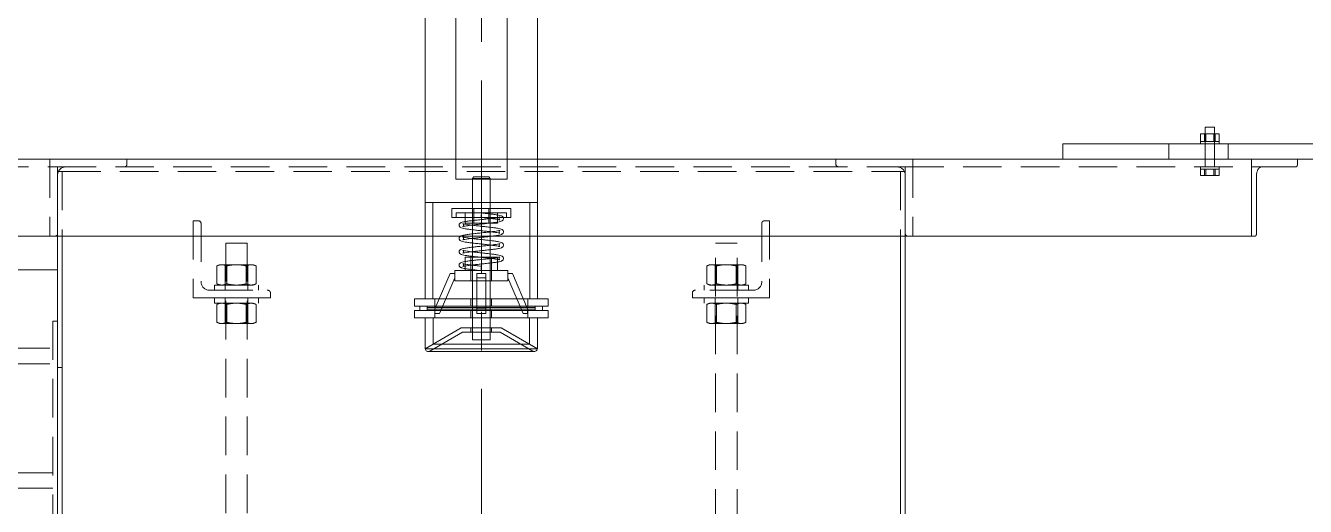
# Model space of a CAD drawing. Header units: millimetres. Extents: x -46397 to 283259, y -8690 to 23983.
# Drawn here: x 3117 to 3948, y 7916 to 8228 of the extents above; entities that cross this region are included whole.
import ezdxf

# ---------------------------------------------------------------- set-up
doc = ezdxf.new("R2010")
doc.units = ezdxf.units.MM
doc.linetypes.add('CENTER', pattern=[2, 1.25, -0.25, 0.25, -0.25])
doc.linetypes.add('HIDDENX2', pattern=[0.75, 0.5, -0.25])
doc.layers.add('DUONGTAM', color=1, linetype='CENTER', lineweight=0)

# ---------------------------------------------------------------- blocks, each defined once
blk = doc.blocks.new('A$C84ccd93c')
at = {"layer": 'DUONGTAM', "ltscale": 100}
blk.add_line((2.33, 2310.63), (2.33, 98.6), dxfattribs=at)
blk = doc.blocks.new('A$C21b6e0ab')
at = {"color": 150, "linetype": 'Continuous', "lineweight": 0, "ltscale": 10, "extrusion": (6.89019e-16, 1, 0)}
for p, q in [((474.67, 1880.36), (471.93, 1880.36)), ((471.93, 1876.11), (471.93, 1880.36)), ((477.93, 1880.36), (474.67, 1880.36)), ((477.93, 1876.11), (477.93, 1880.36)), ((379.65, 1869.61), (379.65, 1859.61)), ((448.32, 1869.61), (379.65, 1869.61)), ((448.32, 1869.61), (448.32, 1859.61)), ((555.41, 1869.61), (448.32, 1869.61)), ((468.93, 1871.11), (474.41, 1871.11)), ((468.93, 1869.61), (468.93, 1871.11)), ((468.97, 1876.11), (468.97, 1871.11)), ((468.97, 1876.11), (471.5, 1876.11)), ((471.5, 1876.11), (477.45, 1876.11)), ((471.5, 1876.11), (471.5, 1871.11)), ((474.41, 1871.11), (480.93, 1871.11)), ((477.45, 1876.11), (480.88, 1876.11)), ((477.45, 1876.11), (477.45, 1871.11)), ((480.88, 1876.11), (480.88, 1871.11)), ((480.93, 1869.61), (480.93, 1871.11)), ((-374.98, 1859.62), (379.65, 1859.62)), ((448.32, 1859.61), (379.65, 1859.61)), ((448.32, 1859.61), (501.27, 1859.61)), ((501.27, 1859.62), (501.89, 1859.62)), ((501.89, 1859.62), (531.76, 1859.62)), ((501.89, 1859.62), (501.89, 1809.62)), ((530.86, 1854.62), (508.72, 1854.62)), ((531.76, 1856.29), (531.76, 1859.62)), ((531.76, 1859.61), (555.41, 1859.61)), ((505.18, 1811.29), (505.18, 1849.12)), ((-497.22, 1809.62), (501.89, 1809.62)), ((-272.67, 1809.62), (-272.67, 581.61)), ((-269.67, 1809.62), (-269.67, 581.61)), ((-269.67, 1809.62), (-269.67, 581.61)), ((274.33, 1809.62), (274.33, 581.61)), ((274.33, 1809.62), (274.33, 581.61)), ((277.33, 1809.62), (277.33, 581.61)), ((504.09, 1809.62), (501.89, 1809.62)), ((-302.67, 1787.82), (-272.67, 1787.82))]:
    blk.add_line(p, q, dxfattribs=at)
at = {"color": 1, "linetype": 'HIDDENX2', "lineweight": 0, "ltscale": 50, "extrusion": (6.89019e-16, 1, 0)}
for p, q in [((474.41, 1869.61), (468.93, 1869.61)), ((468.93, 1869.61), (468.93, 1869.61)), ((471.93, 1854.61), (471.93, 1876.11)), ((471.93, 1876.11), (471.93, 1869.61)), ((472.4, 1876.11), (472.4, 1871.11)), ((480.93, 1869.61), (474.41, 1869.61)), ((477.93, 1854.61), (477.93, 1876.11)), ((477.93, 1876.11), (477.93, 1869.61)), ((478.36, 1876.11), (478.36, 1871.11)), ((480.93, 1869.61), (480.93, 1869.61)), ((486.74, 1869.61), (486.74, 1859.61)), ((-504.05, 1854.62), (-272.67, 1854.62)), ((-277.67, 1859.62), (-277.67, 1809.62)), ((-272.67, 1854.62), (277.33, 1854.62)), ((-272.67, 1854.62), (-272.67, 1851.61)), ((-227.67, 1856.29), (-227.67, 1859.62)), ((232.33, 1856.29), (232.33, 1859.62)), ((277.33, 1854.62), (277.33, 1851.61)), ((277.33, 1854.62), (508.72, 1854.62)), ((282.33, 1859.62), (282.33, 1809.62)), ((379.65, 1859.62), (501.27, 1859.62)), ((468.93, 1854.61), (474.41, 1854.61)), ((468.93, 1853.11), (468.93, 1854.61)), ((474.41, 1853.11), (468.93, 1853.11)), ((468.97, 1853.11), (468.97, 1849.11)), ((471.5, 1853.11), (471.5, 1849.11)), ((472.4, 1853.11), (472.4, 1849.11)), ((474.41, 1854.61), (480.93, 1854.61)), ((480.93, 1853.11), (474.41, 1853.11)), ((477.45, 1853.11), (477.45, 1849.11)), ((478.36, 1853.11), (478.36, 1849.11)), ((480.88, 1853.11), (480.88, 1849.11)), ((480.93, 1853.11), (480.93, 1854.61)), ((501.27, 1859.61), (531.76, 1859.61)), ((-269.67, 1851.61), (-272.67, 1851.61)), ((-272.67, 1851.61), (-272.67, 1809.62)), ((-272.67, 1811.29), (-272.67, 1849.12)), ((-269.67, 1851.61), (274.33, 1851.61)), ((-269.67, 1851.61), (-269.67, 1809.62)), ((-269.67, 1851.61), (-269.67, 1809.62)), ((274.33, 1851.61), (274.33, 1809.62)), ((274.33, 1851.61), (277.33, 1851.61)), ((274.33, 1851.61), (274.33, 1809.62)), ((277.33, 1851.61), (277.33, 1809.62)), ((277.33, 1811.29), (277.33, 1849.12)), ((468.97, 1849.11), (471.5, 1849.11)), ((471.5, 1849.11), (477.45, 1849.11)), ((477.45, 1849.11), (480.88, 1849.11)), ((-184.58, 1819.62), (-184.58, 1769.62)), ((-181.25, 1819.62), (-184.58, 1819.62)), ((185.92, 1819.62), (189.25, 1819.62)), ((189.25, 1819.62), (189.25, 1769.62)), ((-179.58, 1817.95), (-179.58, 1780.12)), ((184.25, 1817.95), (184.25, 1780.12)), ((-163.59, 1805.19), (-149.59, 1805.19)), ((-163.59, 1805.19), (-163.59, 1395.61)), ((-149.59, 1805.19), (-149.59, 1395.61)), ((168.25, 1805.19), (154.25, 1805.19)), ((154.25, 1395.61), (154.25, 1805.19)), ((168.25, 1395.61), (168.25, 1805.19)), ((-167.59, 1791.19), (-169.29, 1790.4)), ((-169.29, 1790.4), (-169.29, 1778.79)), ((-166.11, 1791.19), (-167.59, 1791.19)), ((-156.59, 1791.19), (-166.11, 1791.19)), ((-163.92, 1791.19), (-163.92, 1777.99)), ((-162.94, 1790.4), (-162.94, 1778.79)), ((-147.06, 1791.19), (-156.59, 1791.19)), ((-150.24, 1790.4), (-150.24, 1778.79)), ((-149.25, 1791.19), (-149.25, 1777.99)), ((-145.59, 1791.19), (-147.06, 1791.19)), ((-145.59, 1791.19), (-143.88, 1790.4)), ((-143.88, 1778.79), (-143.88, 1790.4)), ((150.25, 1791.19), (148.55, 1790.4)), ((148.55, 1778.79), (148.55, 1790.4)), ((150.25, 1791.19), (151.73, 1791.19)), ((151.73, 1791.19), (161.25, 1791.19)), ((153.92, 1777.99), (153.92, 1791.19)), ((154.9, 1790.4), (154.9, 1778.79)), ((161.25, 1791.19), (170.78, 1791.19)), ((167.6, 1790.4), (167.6, 1778.79)), ((168.59, 1777.99), (168.59, 1791.19)), ((170.78, 1791.19), (172.25, 1791.19)), ((172.25, 1791.19), (173.96, 1790.4)), ((173.96, 1790.4), (173.96, 1778.79)), ((-170.89, 1777.99), (-142.29, 1777.99)), ((-170.89, 1777.99), (-170.89, 1774.62)), ((-167.59, 1777.99), (-169.29, 1778.79)), ((-163.92, 1777.99), (-163.92, 1774.62)), ((-149.25, 1777.99), (-149.25, 1774.62)), ((-145.59, 1777.99), (-143.88, 1778.79)), ((-142.29, 1777.99), (-142.29, 1774.62)), ((175.55, 1777.99), (146.95, 1777.99)), ((146.95, 1774.62), (146.95, 1777.99)), ((150.25, 1777.99), (148.55, 1778.79)), ((153.92, 1774.62), (153.92, 1777.99)), ((168.59, 1774.62), (168.59, 1777.99)), ((172.25, 1777.99), (173.96, 1778.79)), ((175.55, 1774.62), (175.55, 1777.99)), ((-184.58, 1769.62), (-134.58, 1769.62)), ((-174.08, 1774.62), (-136.25, 1774.62)), ((-170.89, 1774.62), (-142.29, 1774.62)), ((-170.89, 1769.62), (-142.29, 1769.62)), ((-170.89, 1769.62), (-170.89, 1766.25)), ((-163.92, 1769.62), (-163.92, 1766.25)), ((-149.25, 1769.62), (-149.25, 1766.25)), ((-142.29, 1769.62), (-142.29, 1766.25)), ((-134.58, 1769.62), (-134.58, 1772.95)), ((139.25, 1769.62), (139.25, 1772.95)), ((189.25, 1769.62), (139.25, 1769.62)), ((178.75, 1774.62), (140.92, 1774.62)), ((175.55, 1774.62), (146.95, 1774.62)), ((175.55, 1769.62), (146.95, 1769.62)), ((146.95, 1766.25), (146.95, 1769.62)), ((153.92, 1766.25), (153.92, 1769.62)), ((168.59, 1766.25), (168.59, 1769.62)), ((175.55, 1766.25), (175.55, 1769.62)), ((-170.89, 1766.25), (-142.29, 1766.25)), ((-167.59, 1766.25), (-169.29, 1765.45)), ((-169.29, 1753.84), (-169.29, 1765.45)), ((-163.92, 1766.25), (-163.92, 1753.05)), ((-162.94, 1753.84), (-162.94, 1765.45)), ((-150.24, 1753.84), (-150.24, 1765.45)), ((-149.25, 1766.25), (-149.25, 1753.05)), ((-145.59, 1766.25), (-143.88, 1765.45)), ((-143.88, 1765.45), (-143.88, 1753.84)), ((175.55, 1766.25), (146.95, 1766.25)), ((150.25, 1766.25), (148.55, 1765.45)), ((148.55, 1765.45), (148.55, 1753.84)), ((153.92, 1753.05), (153.92, 1766.25)), ((154.9, 1753.84), (154.9, 1765.45)), ((167.6, 1753.84), (167.6, 1765.45)), ((168.59, 1753.05), (168.59, 1766.25)), ((172.25, 1766.25), (173.96, 1765.45)), ((173.96, 1753.84), (173.96, 1765.45)), ((-275.67, 1754.62), (-275.67, 1454.62)), ((-272.67, 1754.62), (-275.67, 1754.62)), ((-167.59, 1753.05), (-169.29, 1753.84)), ((-166.11, 1753.05), (-167.59, 1753.05)), ((-156.59, 1753.05), (-166.11, 1753.05)), ((-147.06, 1753.05), (-156.59, 1753.05)), ((-145.59, 1753.05), (-147.06, 1753.05)), ((-145.59, 1753.05), (-143.88, 1753.84)), ((150.25, 1753.05), (148.55, 1753.84)), ((150.25, 1753.05), (151.73, 1753.05)), ((151.73, 1753.05), (161.25, 1753.05)), ((161.25, 1753.05), (170.78, 1753.05)), ((170.78, 1753.05), (172.25, 1753.05)), ((172.25, 1753.05), (173.96, 1753.84)), ((-302.67, 1736.98), (-275.67, 1736.98)), ((-302.67, 1726.98), (-275.67, 1726.98)), ((-269.67, 1724.61), (-272.67, 1724.61)), ((-275.67, 1656.23), (-302.67, 1656.23)), ((-275.67, 1646.23), (-302.67, 1646.23))]:
    blk.add_line(p, q, dxfattribs=at)
at = {"color": 1, "linetype": 'HIDDENX2', "lineweight": 0, "ltscale": 50, "extrusion": (0, 0, -1)}
for centre, radius, start, end in [((267.17, 1849.12), 5.5, 0, 90), ((-234, 1856.29), 1.67, 270, 0), ((181.25, 1817.95), 1.67, 90, 180), ((-279, 1811.29), 1.67, 270, 0), ((-178.75, 1780.12), 5.5, 180, 270), ((136.25, 1772.95), 1.67, 90, 180)]:
    blk.add_arc(centre, radius, start, end, dxfattribs=at)
at = {"color": 1, "linetype": 'HIDDENX2', "lineweight": 0, "ltscale": 50}
for centre, radius, start, end in [((-229.34, 1856.29), 1.67, 270, 0), ((271.83, 1849.12), 5.5, 0, 90), ((185.92, 1817.95), 1.67, 90, 180), ((-274.34, 1811.29), 1.67, 270, 0), ((-174.08, 1780.12), 5.5, 180, 270), ((140.92, 1772.95), 1.67, 90, 180)]:
    blk.add_arc(centre, radius, start, end, dxfattribs=at)
at = {"color": 150, "linetype": 'Continuous', "lineweight": 0, "ltscale": 10}
for points, knots in [([(505.18, 1849.12), (505.18, 1849.46), (505.2, 1849.81), (505.29, 1850.51), (505.35, 1850.85), (505.52, 1851.5), (505.63, 1851.81), (505.87, 1852.38), (506, 1852.64), (506.31, 1853.15), (506.49, 1853.4), (506.9, 1853.84), (507.12, 1854.03), (507.57, 1854.33), (507.8, 1854.44), (508.26, 1854.58), (508.49, 1854.62), (508.72, 1854.62)], [18.141067, 18.141067, 18.141067, 18.141067, 19.169613, 19.169613, 20.198158, 20.198158, 21.226704, 21.226704, 22.25525, 22.25525, 23.498194, 23.498194, 24.741139, 24.741139, 25.984083, 25.984083, 27.227028, 27.227028, 27.227028, 27.227028]), ([(530.86, 1854.62), (530.92, 1854.62), (530.98, 1854.63), (531.09, 1854.67), (531.15, 1854.7), (531.27, 1854.79), (531.32, 1854.85), (531.42, 1854.98), (531.47, 1855.05), (531.55, 1855.21), (531.58, 1855.29), (531.64, 1855.46), (531.67, 1855.56), (531.71, 1855.76), (531.73, 1855.86), (531.75, 1856.08), (531.76, 1856.18), (531.76, 1856.29)], [-2.688175, -2.688175, -2.688175, -2.688175, -2.328769, -2.328769, -1.969363, -1.969363, -1.609957, -1.609957, -1.250551, -1.250551, -0.937914, -0.937914, -0.625276, -0.625276, -0.312638, -0.312638, 0, 0, 0, 0]), ([(504.09, 1809.62), (504.23, 1809.62), (504.38, 1809.66), (504.58, 1809.79), (504.65, 1809.85), (504.78, 1809.99), (504.83, 1810.06), (504.93, 1810.22), (504.97, 1810.3), (505.04, 1810.47), (505.07, 1810.56), (505.13, 1810.76), (505.15, 1810.86), (505.17, 1811.08), (505.18, 1811.18), (505.18, 1811.29)], [-2.766948, -2.766948, -2.766948, -2.766948, -2.007495, -2.007495, -1.627769, -1.627769, -1.248043, -1.248043, -0.936032, -0.936032, -0.624021, -0.624021, -0.312011, -0.312011, 0, 0, 0, 0])]:
    blk.add_open_spline(points, degree=3, knots=knots, dxfattribs=at)
at = {"color": 1, "linetype": 'HIDDENX2', "lineweight": 0, "ltscale": 50}
for points, weights in [([(-166.11, 1791.19), (-167.59, 1791.19), (-169.29, 1790.4)], [1, 1.03799156647, 1.00007075032]), ([(-162.94, 1790.4), (-164.64, 1791.19), (-166.11, 1791.19)], [1.00007075032, 1.03799156647, 1]), ([(-156.59, 1791.19), (-159.53, 1791.19), (-162.94, 1790.4)], [1, 1.03799156647, 1.00007075032]), ([(-150.24, 1790.4), (-153.64, 1791.19), (-156.59, 1791.19)], [1.00007075032, 1.03799156647, 1]), ([(-147.06, 1791.19), (-148.53, 1791.19), (-150.24, 1790.4)], [1, 1.03799156647, 1.00007075032]), ([(-143.88, 1790.4), (-145.59, 1791.19), (-147.06, 1791.19)], [1.00007075032, 1.03799156647, 1]), ([(148.55, 1790.4), (150.25, 1791.19), (151.73, 1791.19)], [1.00007075032, 1.03799156647, 1]), ([(151.73, 1791.19), (153.2, 1791.19), (154.9, 1790.4)], [1, 1.03799156647, 1.00007075032]), ([(154.9, 1790.4), (158.31, 1791.19), (161.25, 1791.19)], [1.00007075032, 1.03799156647, 1]), ([(161.25, 1791.19), (164.2, 1791.19), (167.6, 1790.4)], [1, 1.03799156647, 1.00007075032]), ([(167.6, 1790.4), (169.31, 1791.19), (170.78, 1791.19)], [1.00007075032, 1.03799156647, 1]), ([(170.78, 1791.19), (172.25, 1791.19), (173.96, 1790.4)], [1, 1.03799156647, 1.00007075032]), ([(-166.11, 1777.99), (-167.59, 1777.99), (-169.29, 1778.79)], [1, 1.03799156647, 1.00007075032]), ([(-162.94, 1778.79), (-164.64, 1777.99), (-166.11, 1777.99)], [1.00007075032, 1.03799156647, 1]), ([(-156.59, 1777.99), (-159.53, 1777.99), (-162.94, 1778.79)], [1, 1.03799156647, 1.00007075032]), ([(-150.24, 1778.79), (-153.64, 1777.99), (-156.59, 1777.99)], [1.00007075032, 1.03799156647, 1]), ([(-147.06, 1777.99), (-148.53, 1777.99), (-150.24, 1778.79)], [1, 1.03799156647, 1.00007075032]), ([(-143.88, 1778.79), (-145.59, 1777.99), (-147.06, 1777.99)], [1.00007075032, 1.03799156647, 1]), ([(148.55, 1778.79), (150.25, 1777.99), (151.73, 1777.99)], [1.00007075032, 1.03799156647, 1]), ([(151.73, 1777.99), (153.2, 1777.99), (154.9, 1778.79)], [1, 1.03799156647, 1.00007075032]), ([(154.9, 1778.79), (158.31, 1777.99), (161.25, 1777.99)], [1.00007075032, 1.03799156647, 1]), ([(161.25, 1777.99), (164.2, 1777.99), (167.6, 1778.79)], [1, 1.03799156647, 1.00007075032]), ([(167.6, 1778.79), (169.31, 1777.99), (170.78, 1777.99)], [1.00007075032, 1.03799156647, 1]), ([(170.78, 1777.99), (172.25, 1777.99), (173.96, 1778.79)], [1, 1.03799156647, 1.00007075032]), ([(-166.11, 1766.25), (-167.59, 1766.25), (-169.29, 1765.45)], [1, 1.03799156647, 1.00007075032]), ([(-162.94, 1765.45), (-164.64, 1766.25), (-166.11, 1766.25)], [1.00007075032, 1.03799156647, 1]), ([(-156.59, 1766.25), (-159.53, 1766.25), (-162.94, 1765.45)], [1, 1.03799156647, 1.00007075032]), ([(-150.24, 1765.45), (-153.64, 1766.25), (-156.59, 1766.25)], [1.00007075032, 1.03799156647, 1]), ([(-147.06, 1766.25), (-148.53, 1766.25), (-150.24, 1765.45)], [1, 1.03799156647, 1.00007075032]), ([(-143.88, 1765.45), (-145.59, 1766.25), (-147.06, 1766.25)], [1.00007075032, 1.03799156647, 1]), ([(148.55, 1765.45), (150.25, 1766.25), (151.73, 1766.25)], [1.00007075032, 1.03799156647, 1]), ([(151.73, 1766.25), (153.2, 1766.25), (154.9, 1765.45)], [1, 1.03799156647, 1.00007075032]), ([(154.9, 1765.45), (158.31, 1766.25), (161.25, 1766.25)], [1.00007075032, 1.03799156647, 1]), ([(161.25, 1766.25), (164.2, 1766.25), (167.6, 1765.45)], [1, 1.03799156647, 1.00007075032]), ([(167.6, 1765.45), (169.31, 1766.25), (170.78, 1766.25)], [1.00007075032, 1.03799156647, 1]), ([(170.78, 1766.25), (172.25, 1766.25), (173.96, 1765.45)], [1, 1.03799156647, 1.00007075032]), ([(-166.11, 1753.05), (-167.59, 1753.05), (-169.29, 1753.84)], [1, 1.03799156647, 1.00007075032]), ([(-162.94, 1753.84), (-164.64, 1753.05), (-166.11, 1753.05)], [1.00007075032, 1.03799156647, 1]), ([(-156.59, 1753.05), (-159.53, 1753.05), (-162.94, 1753.84)], [1, 1.03799156647, 1.00007075032]), ([(-150.24, 1753.84), (-153.64, 1753.05), (-156.59, 1753.05)], [1.00007075032, 1.03799156647, 1]), ([(-147.06, 1753.05), (-148.53, 1753.05), (-150.24, 1753.84)], [1, 1.03799156647, 1.00007075032]), ([(-143.88, 1753.84), (-145.59, 1753.05), (-147.06, 1753.05)], [1.00007075032, 1.03799156647, 1]), ([(148.55, 1753.84), (150.25, 1753.05), (151.73, 1753.05)], [1.00007075032, 1.03799156647, 1]), ([(151.73, 1753.05), (153.2, 1753.05), (154.9, 1753.84)], [1, 1.03799156647, 1.00007075032]), ([(154.9, 1753.84), (158.31, 1753.05), (161.25, 1753.05)], [1.00007075032, 1.03799156647, 1]), ([(161.25, 1753.05), (164.2, 1753.05), (167.6, 1753.84)], [1, 1.03799156647, 1.00007075032]), ([(167.6, 1753.84), (169.31, 1753.05), (170.78, 1753.05)], [1.00007075032, 1.03799156647, 1]), ([(170.78, 1753.05), (172.25, 1753.05), (173.96, 1753.84)], [1, 1.03799156647, 1.00007075032])]:
    blk.add_rational_spline(points, weights, degree=2, dxfattribs=at)
blk = doc.blocks.new('A$Cbc6c2a49')
at = {"color": 2, "linetype": 'Continuous', "lineweight": 0, "ltscale": 10, "extrusion": (6.89019e-16, 1, 0)}
for p, q in [((-14.37, 2446.23), (-14.37, 1846.61)), ((19.03, 2446.23), (19.03, 1846.61)), ((-34.2, 1859.62), (-34.2, 2020.23)), ((38.7, 1859.62), (38.7, 2020.23)), ((-34.2, 1831.45), (-34.2, 1859.62)), ((38.7, 1831.45), (38.7, 1859.62)), ((-14.37, 1846.61), (19.03, 1846.61)), ((38.7, 1831.45), (-34.2, 1831.45)), ((-34.2, 1831.45), (2.25, 1831.45)), ((2.25, 1831.45), (38.7, 1831.45))]:
    blk.add_line(p, q, dxfattribs=at)
at = {"color": 100, "linetype": 'Continuous', "lineweight": 0, "ltscale": 10, "extrusion": (6.89019e-16, 1, 0)}
for p, q in [((-2.55, 1848.06), (-3.5, 1847.1)), ((8.01, 1847.1), (-3.5, 1847.1)), ((-3.5, 1847.1), (-3.5, 1742.55)), ((-2.55, 1848.06), (7.05, 1848.06)), ((7.05, 1848.06), (8.01, 1847.1)), ((8.01, 1847.1), (8.01, 1742.55)), ((-34.2, 1769.11), (-34.2, 1831.45)), ((-29.25, 1769.11), (-29.25, 1831.45)), ((-16.93, 1827.62), (8.83, 1827.62)), ((-16.93, 1827.62), (-16.93, 1821.86)), ((-2.69, 1827.62), (-2.69, 1818.03)), ((7.19, 1827.62), (7.19, 1818.03)), ((8.83, 1827.62), (21.43, 1827.62)), ((21.43, 1827.62), (21.43, 1821.86)), ((33.75, 1769.11), (33.75, 1831.45)), ((38.7, 1769.11), (38.7, 1831.45)), ((-16.93, 1821.86), (8.83, 1821.86)), ((-14.06, 1824.74), (7.84, 1824.74)), ((-14.06, 1824.74), (-14.06, 1821.86)), ((-8.3, 1824.74), (-8.3, 1818.03)), ((7.84, 1824.74), (18.56, 1824.74)), ((8.83, 1821.86), (21.43, 1821.86)), ((12.8, 1824.74), (12.8, 1818.03)), ((18.56, 1824.74), (18.56, 1821.86)), ((-8.3, 1818.03), (5.87, 1818.03)), ((5.87, 1818.03), (12.8, 1818.03)), ((-8.3, 1795.96), (2.25, 1795.96)), ((-8.3, 1795.96), (-8.3, 1787.33)), ((-4.46, 1795.96), (-4.46, 1780.62)), ((2.25, 1795.96), (12.8, 1795.96)), ((8.96, 1795.96), (8.96, 1780.62)), ((12.8, 1795.96), (12.8, 1787.33)), ((-17.96, 1785.56), (-27.81, 1762.54)), ((-15.01, 1785.56), (-17.96, 1785.56)), ((-15.01, 1787.33), (2.25, 1787.33)), ((-15.01, 1787.33), (-15.01, 1785.56)), ((-15.01, 1782.69), (-15.01, 1785.56)), ((5.13, 1785.56), (-0.63, 1785.56)), ((-0.63, 1762.54), (-0.63, 1785.56)), ((2.1, 1787.34), (2.25, 1788.77)), ((2.25, 1788.77), (2.4, 1790.2)), ((2.25, 1787.33), (19.52, 1787.33)), ((5.13, 1785.56), (5.13, 1762.54)), ((19.52, 1787.33), (19.52, 1785.56)), ((19.52, 1785.56), (19.52, 1782.69)), ((22.46, 1785.56), (19.52, 1785.56)), ((32.31, 1762.54), (22.46, 1785.56)), ((-24.93, 1759.52), (-15.01, 1782.69)), ((-15.01, 1782.69), (-15.01, 1780.62)), ((-15.01, 1780.62), (2.25, 1780.62)), ((5.13, 1782.69), (-0.63, 1782.69)), ((2.25, 1780.62), (19.52, 1780.62)), ((19.52, 1782.69), (19.52, 1780.62)), ((19.52, 1782.69), (29.43, 1759.52)), ((-33.84, 1769.11), (-41.15, 1769.11)), ((-41.15, 1769.11), (-41.15, 1764.31)), ((-33.84, 1769.11), (-9.91, 1769.11)), ((-27.96, 1769.11), (-27.96, 1763.35)), ((14.41, 1769.11), (-9.91, 1769.11)), ((-4.46, 1769.11), (-4.46, 1764.31)), ((8.96, 1769.11), (8.96, 1764.31)), ((14.41, 1769.11), (38.34, 1769.11)), ((32.46, 1769.11), (32.46, 1763.35)), ((45.65, 1769.11), (38.34, 1769.11)), ((45.65, 1769.11), (45.65, 1764.31)), ((-41.15, 1764.31), (-33.84, 1764.31)), ((-33.84, 1761.43), (-41.15, 1761.43)), ((-41.15, 1756.64), (-41.15, 1761.43)), ((-37.55, 1761.43), (-37.55, 1764.31)), ((-9.91, 1764.31), (-33.84, 1764.31)), ((-33.84, 1761.43), (-9.91, 1761.43)), ((-32.76, 1764.31), (-32.76, 1763.35)), ((-32.76, 1761.43), (-32.76, 1764.31)), ((-32.76, 1763.35), (37.26, 1763.35)), ((37.26, 1762.39), (-32.76, 1762.39)), ((-32.76, 1761.43), (-32.76, 1762.39)), ((-27.96, 1756.64), (-27.96, 1762.39)), ((-27.81, 1762.54), (-27.81, 1759.52)), ((-9.91, 1764.31), (14.41, 1764.31)), ((14.41, 1761.43), (-9.91, 1761.43)), ((-4.46, 1756.64), (-4.46, 1761.43)), ((5.13, 1762.54), (-0.63, 1762.54)), ((-0.63, 1759.52), (-0.63, 1762.54)), ((5.13, 1762.54), (5.13, 1759.52)), ((8.96, 1756.64), (8.96, 1761.43)), ((38.34, 1764.31), (14.41, 1764.31)), ((14.41, 1761.43), (38.34, 1761.43)), ((32.31, 1759.52), (32.31, 1762.54)), ((32.46, 1756.64), (32.46, 1762.39)), ((37.26, 1764.31), (37.26, 1763.35)), ((37.26, 1761.43), (37.26, 1764.31)), ((37.26, 1761.43), (37.26, 1762.39)), ((38.34, 1764.31), (45.65, 1764.31)), ((45.65, 1761.43), (38.34, 1761.43)), ((42.06, 1761.43), (42.06, 1764.31)), ((45.65, 1756.64), (45.65, 1761.43)), ((-41.15, 1756.64), (-33.84, 1756.64)), ((-34.2, 1756.64), (-34.2, 1736.67)), ((-9.91, 1756.64), (-33.84, 1756.64)), ((-29.05, 1756.64), (-29.05, 1739.64)), ((-27.81, 1759.52), (-24.93, 1759.52)), ((-9.91, 1756.64), (14.41, 1756.64)), ((5.13, 1759.52), (-0.63, 1759.52)), ((38.34, 1756.64), (14.41, 1756.64)), ((29.43, 1759.52), (32.31, 1759.52)), ((33.55, 1756.64), (33.55, 1739.64)), ((38.34, 1756.64), (45.65, 1756.64)), ((38.7, 1756.64), (38.7, 1736.67)), ((-10.72, 1750.22), (-34.2, 1736.67)), ((-9.95, 1747.35), (-31.1, 1735.13)), ((-10.72, 1750.22), (3.43, 1750.22)), ((-9.95, 1747.35), (3.36, 1747.35)), ((-4.46, 1750.22), (-4.46, 1747.35)), ((3.36, 1747.35), (14.45, 1747.35)), ((3.43, 1750.22), (15.22, 1750.22)), ((8.96, 1750.22), (8.96, 1747.35)), ((14.45, 1747.35), (35.6, 1735.13)), ((15.22, 1750.22), (38.7, 1736.67)), ((-29.05, 1739.64), (-34.2, 1736.67)), ((-34.2, 1736.67), (5.57, 1736.67)), ((-33.72, 1735.84), (-34.2, 1736.67)), ((-34.2, 1736.67), (38.7, 1736.67)), ((-29.05, 1739.64), (33.55, 1739.64)), ((-3.5, 1742.55), (8.01, 1742.55)), ((5.57, 1736.67), (38.7, 1736.67)), ((33.55, 1739.64), (38.7, 1736.67)), ((38.22, 1735.84), (38.7, 1736.67)), ((-32.06, 1734.88), (36.56, 1734.88))]:
    blk.add_line(p, q, dxfattribs=at)
at = {"color": 100, "linetype": 'Continuous', "lineweight": 0, "ltscale": 10, "extrusion": (0, 0, -1)}
for centre, start, end in [((32.06, 1736.79), 270, 330), ((-36.56, 1736.79), 210, 270), ((32.06, 1736.79), 240, 270), ((-36.56, 1736.79), 270, 300)]:
    blk.add_arc(centre, 1.92, start, end, dxfattribs=at)
at = {"color": 100, "linetype": 'Continuous', "lineweight": 0, "ltscale": 10}
for points, knots in [([(2.1, 1787.34), (1.02, 1787.45), (-0.07, 1787.57), (-2.16, 1787.8), (-3.17, 1787.91), (-5.07, 1788.14), (-5.96, 1788.26), (-7.57, 1788.49), (-8.29, 1788.61), (-9.54, 1788.85), (-10.06, 1788.98), (-10.74, 1789.21), (-10.97, 1789.3), (-11.42, 1789.56), (-11.68, 1789.74), (-11.97, 1790.21), (-12.04, 1790.37), (-12.14, 1790.76), (-12.15, 1791), (-12.07, 1791.43), (-11.99, 1791.62), (-11.79, 1791.95), (-11.66, 1792.08), (-11.4, 1792.31), (-11.25, 1792.4), (-10.83, 1792.62), (-10.55, 1792.72), (-9.72, 1792.97), (-9.09, 1793.1), (-7.59, 1793.37), (-6.72, 1793.49), (-4.88, 1793.74), (-3.91, 1793.86), (-1.88, 1794.09), (-0.82, 1794.21), (1.33, 1794.44), (2.42, 1794.55), (4.56, 1794.78), (5.63, 1794.9), (7.63, 1795.12), (8.59, 1795.24), (10.33, 1795.46), (11.13, 1795.57), (12.49, 1795.79), (13.06, 1795.9), (13.91, 1796.1), (14.21, 1796.21), (14.26, 1796.24), (14.26, 1796.24), (14.26, 1796.24), (14.23, 1796.22), (14.12, 1796.13), (14.07, 1796.08), (13.94, 1795.9), (13.85, 1795.75), (13.78, 1795.47), (13.76, 1795.36), (13.76, 1795.05), (13.81, 1794.86), (13.95, 1794.56), (14.03, 1794.45), (14.16, 1794.32), (14.21, 1794.28), (14.26, 1794.25), (14.26, 1794.25), (14.26, 1794.25), (14.26, 1794.25), (14.21, 1794.28), (14.12, 1794.31), (13.79, 1794.41), (13.49, 1794.49), (12.67, 1794.66), (12.11, 1794.76), (10.79, 1794.96), (10, 1795.07), (8.27, 1795.29), (7.31, 1795.4), (5.32, 1795.63), (4.26, 1795.74), (2.14, 1795.97), (1.05, 1796.08), (-1.06, 1796.31), (-2.11, 1796.43), (-4.08, 1796.65), (-5.03, 1796.77), (-6.75, 1797), (-7.53, 1797.12), (-8.91, 1797.36), (-9.5, 1797.48), (-10.52, 1797.75), (-10.92, 1797.86), (-11.47, 1798.24), (-11.57, 1798.32), (-11.77, 1798.53), (-11.87, 1798.66), (-12.06, 1799.03), (-12.14, 1799.3), (-12.14, 1799.77), (-12.09, 1799.99), (-11.93, 1800.36), (-11.82, 1800.52), (-11.58, 1800.79), (-11.45, 1800.9), (-11.13, 1801.11), (-10.95, 1801.19), (-10.36, 1801.43), (-9.91, 1801.55), (-8.69, 1801.81), (-7.86, 1801.95), (-6.09, 1802.21), (-5.17, 1802.34), (-3.22, 1802.57), (-2.19, 1802.69), (-0.08, 1802.92), (1.01, 1803.03), (3.17, 1803.26), (4.25, 1803.38), (6.33, 1803.61), (7.34, 1803.72), (9.22, 1803.95), (10.09, 1804.06), (11.63, 1804.28), (12.31, 1804.4), (13.39, 1804.61), (13.82, 1804.71), (14.17, 1804.83), (14.25, 1804.86), (14.26, 1804.87), (14.26, 1804.87), (14.26, 1804.87), (14.24, 1804.86), (14.15, 1804.79), (14.1, 1804.74), (13.96, 1804.58), (13.87, 1804.43), (13.78, 1804.14), (13.76, 1804.01), (13.76, 1803.69), (13.81, 1803.49), (13.94, 1803.2), (14.03, 1803.09), (14.16, 1802.95), (14.21, 1802.92), (14.26, 1802.89), (14.26, 1802.88), (14.26, 1802.88), (14.26, 1802.89), (14.21, 1802.91), (14.12, 1802.94), (13.8, 1803.04), (13.5, 1803.12), (12.69, 1803.29), (12.14, 1803.39), (10.82, 1803.59), (10.03, 1803.7), (8.31, 1803.92), (7.35, 1804.03), (5.36, 1804.26), (4.3, 1804.37), (2.18, 1804.6), (1.09, 1804.71), (-1.02, 1804.94), (-2.07, 1805.05), (-4.05, 1805.28), (-4.99, 1805.4), (-6.72, 1805.63), (-7.5, 1805.75), (-8.89, 1805.98), (-9.48, 1806.1), (-10.5, 1806.37), (-10.91, 1806.49), (-11.45, 1806.86), (-11.55, 1806.94), (-11.76, 1807.15), (-11.86, 1807.28), (-12.06, 1807.66), (-12.14, 1807.92), (-12.14, 1808.4), (-12.09, 1808.62), (-11.94, 1808.99), (-11.83, 1809.15), (-11.59, 1809.42), (-11.46, 1809.53), (-11.14, 1809.74), (-10.95, 1809.83), (-10.36, 1810.06), (-9.92, 1810.18), (-8.7, 1810.44), (-7.88, 1810.58), (-6.11, 1810.84), (-5.18, 1810.97), (-3.23, 1811.2), (-2.2, 1811.32), (-0.1, 1811.55), (0.99, 1811.67), (3.15, 1811.89), (4.24, 1812.01), (6.32, 1812.24), (7.33, 1812.35), (9.2, 1812.58), (10.08, 1812.69), (11.62, 1812.91), (12.3, 1813.03), (13.39, 1813.24), (13.81, 1813.35), (14.17, 1813.46), (14.24, 1813.49), (14.26, 1813.5), (14.26, 1813.5), (14.26, 1813.5), (14.24, 1813.49), (14.15, 1813.42), (14.1, 1813.38), (13.96, 1813.21), (13.87, 1813.07), (13.78, 1812.77), (13.76, 1812.64), (13.76, 1812.32), (13.81, 1812.13), (13.94, 1811.83), (14.03, 1811.72), (14.16, 1811.59), (14.21, 1811.55), (14.26, 1811.52), (14.26, 1811.52), (14.26, 1811.52), (14.26, 1811.52), (14.21, 1811.54), (14.12, 1811.57), (13.8, 1811.68), (13.5, 1811.75), (12.69, 1811.92), (12.14, 1812.02), (10.82, 1812.23), (10.03, 1812.33), (8.31, 1812.55), (7.35, 1812.67), (5.36, 1812.89), (4.31, 1813), (2.18, 1813.23), (1.1, 1813.34), (-1.02, 1813.57), (-2.07, 1813.69), (-4.04, 1813.91), (-4.99, 1814.03), (-6.71, 1814.26), (-7.5, 1814.38), (-8.88, 1814.62), (-9.48, 1814.74), (-10.5, 1815.01), (-10.9, 1815.12), (-11.45, 1815.49), (-11.55, 1815.57), (-11.76, 1815.78), (-11.86, 1815.91), (-12.06, 1816.29), (-12.14, 1816.56), (-12.14, 1817.04), (-12.09, 1817.25), (-11.94, 1817.63), (-11.83, 1817.79), (-11.59, 1818.06), (-11.46, 1818.16), (-11.14, 1818.37), (-10.95, 1818.46), (-10.36, 1818.69), (-9.92, 1818.81), (-8.7, 1819.08), (-7.88, 1819.22), (-6.11, 1819.48), (-5.18, 1819.6), (-3.24, 1819.83), (-2.2, 1819.95), (-0.1, 1820.18), (0.99, 1820.3), (3.15, 1820.53), (4.23, 1820.64), (6.32, 1820.87), (7.33, 1820.98), (9.2, 1821.21), (10.08, 1821.32), (11.62, 1821.55), (12.3, 1821.66), (13.39, 1821.87), (13.81, 1821.98), (14.17, 1822.1), (14.24, 1822.13), (14.26, 1822.14), (14.26, 1822.14), (14.26, 1822.14), (14.24, 1822.13), (14.15, 1822.05), (14.1, 1822.01), (13.96, 1821.85), (13.87, 1821.7), (13.78, 1821.41), (13.76, 1821.27), (13.76, 1820.95), (13.81, 1820.76), (13.94, 1820.46), (14.03, 1820.36), (14.16, 1820.22), (14.21, 1820.18), (14.26, 1820.15), (14.26, 1820.15), (14.26, 1820.15), (14.26, 1820.15), (14.21, 1820.17), (14.12, 1820.21), (13.8, 1820.31), (13.5, 1820.38), (12.69, 1820.55), (12.14, 1820.65), (10.82, 1820.86), (10.03, 1820.97), (8.31, 1821.19), (7.35, 1821.3), (5.36, 1821.52), (4.31, 1821.64), (2.87, 1821.79), (2.48, 1821.83), (2.1, 1821.87)], [0, 0, 0, 0, 3.255534, 3.255534, 6.500808, 6.500808, 9.763637, 9.763637, 13.056435, 13.056435, 16.42585, 16.42585, 18.286255, 18.286255, 20.075659, 20.075659, 20.7934, 20.7934, 21.709382, 21.709382, 22.556893, 22.556893, 23.449854, 23.449854, 24.58777, 24.58777, 26.861886, 26.861886, 30.573441, 30.573441, 34.172372, 34.172372, 37.508091, 37.508091, 40.787111, 40.787111, 44.042417, 44.042417, 47.28224, 47.28224, 50.507175, 50.507175, 53.711307, 53.711307, 56.87464, 56.87464, 59.929212, 59.929212, 60.20495, 60.20495, 61.192695, 61.192695, 61.789121, 61.789121, 62.618379, 62.618379, 63.118392, 63.118392, 63.96873, 63.96873, 64.75738, 64.75738, 65.523724, 65.523724, 66.032528, 66.032528, 66.464988, 66.464988, 67.9071, 67.9071, 70.207211, 70.207211, 73.053605, 73.053605, 76.133651, 76.133651, 79.302651, 79.302651, 82.508693, 82.508693, 85.734598, 85.734598, 88.97513, 88.97513, 92.231133, 92.231133, 95.510818, 95.510818, 98.842914, 98.842914, 102.365148, 102.365148, 103.116393, 103.116393, 103.891665, 103.891665, 104.937146, 104.937146, 105.78861, 105.78861, 106.650756, 106.650756, 107.630358, 107.630358, 109.166168, 109.166168, 112.366785, 112.366785, 116.288201, 116.288201, 119.690678, 119.690678, 122.986961, 122.986961, 126.250865, 126.250865, 129.497003, 129.497003, 132.728698, 132.728698, 135.943175, 135.943175, 139.128391, 139.128391, 142.244953, 142.244953, 143.661209, 143.661209, 143.833986, 143.833986, 144.714526, 144.714526, 145.321743, 145.321743, 146.176572, 146.176572, 146.748439, 146.748439, 147.587061, 147.587061, 148.377983, 148.377983, 149.143666, 149.143666, 149.662644, 149.662644, 150.080849, 150.080849, 151.514329, 151.514329, 153.801968, 153.801968, 156.643951, 156.643951, 159.722115, 159.722115, 162.890399, 162.890399, 166.096101, 166.096101, 169.321792, 169.321792, 172.562137, 172.562137, 175.817903, 175.817903, 179.097161, 179.097161, 182.428144, 182.428144, 185.945, 185.945, 186.706888, 186.706888, 187.507652, 187.507652, 188.562358, 188.562358, 189.413597, 189.413597, 190.275538, 190.275538, 191.253708, 191.253708, 192.783102, 192.783102, 195.975204, 195.975204, 199.899689, 199.899689, 203.303338, 203.303338, 206.599876, 206.599876, 209.863897, 209.863897, 213.110113, 213.110113, 216.341886, 216.341886, 219.556473, 219.556473, 222.741905, 222.741905, 225.859044, 225.859044, 227.276584, 227.276584, 227.464124, 227.464124, 228.335646, 228.335646, 228.946497, 228.946497, 229.803211, 229.803211, 230.378547, 230.378547, 231.216578, 231.216578, 232.007615, 232.007615, 232.773265, 232.773265, 233.292756, 233.292756, 233.710244, 233.710244, 235.143291, 235.143291, 237.430301, 237.430301, 240.272062, 240.272062, 243.35013, 243.35013, 246.518377, 246.518377, 249.724062, 249.724062, 252.949743, 252.949743, 256.190078, 256.190078, 259.445833, 259.445833, 262.725069, 262.725069, 266.055997, 266.055997, 269.572585, 269.572585, 270.335012, 270.335012, 271.137096, 271.137096, 272.192268, 272.192268, 273.043492, 273.043492, 273.905425, 273.905425, 274.883536, 274.883536, 276.412664, 276.412664, 279.604408, 279.604408, 283.529019, 283.529019, 286.932717, 286.932717, 290.229266, 290.229266, 293.493291, 293.493291, 296.739511, 296.739511, 299.971287, 299.971287, 303.185879, 303.185879, 306.37132, 306.37132, 309.488483, 309.488483, 310.906077, 310.906077, 311.094235, 311.094235, 311.965379, 311.965379, 312.576383, 312.576383, 313.433176, 313.433176, 314.008657, 314.008657, 314.846663, 314.846663, 315.637704, 315.637704, 316.403354, 316.403354, 316.922866, 316.922866, 317.340324, 317.340324, 318.773353, 318.773353, 321.060337, 321.060337, 323.902088, 323.902088, 326.980152, 326.980152, 330.148398, 330.148398, 333.354083, 333.354083, 334.509452, 334.509452, 334.509452, 334.509452]), ([(2.4, 1824.73), (3.48, 1824.62), (4.57, 1824.5), (6.66, 1824.27), (7.67, 1824.16), (9.57, 1823.93), (10.47, 1823.81), (12.07, 1823.58), (12.79, 1823.46), (14.04, 1823.22), (14.56, 1823.09), (15.25, 1822.86), (15.47, 1822.78), (15.92, 1822.51), (16.18, 1822.33), (16.47, 1821.86), (16.55, 1821.7), (16.64, 1821.31), (16.65, 1821.07), (16.57, 1820.64), (16.49, 1820.45), (16.29, 1820.12), (16.16, 1819.99), (15.9, 1819.76), (15.75, 1819.67), (15.33, 1819.45), (15.06, 1819.35), (14.22, 1819.1), (13.59, 1818.97), (12.09, 1818.71), (11.22, 1818.58), (9.38, 1818.33), (8.41, 1818.21), (6.38, 1817.98), (5.32, 1817.86), (3.17, 1817.63), (2.08, 1817.52), (-0.06, 1817.29), (-1.12, 1817.18), (-3.13, 1816.95), (-4.09, 1816.83), (-5.83, 1816.61), (-6.63, 1816.5), (-7.99, 1816.28), (-8.56, 1816.17), (-9.4, 1815.97), (-9.7, 1815.86), (-9.76, 1815.83), (-9.76, 1815.83), (-9.76, 1815.83), (-9.73, 1815.85), (-9.62, 1815.94), (-9.57, 1815.99), (-9.43, 1816.17), (-9.35, 1816.32), (-9.28, 1816.6), (-9.26, 1816.71), (-9.26, 1817.02), (-9.31, 1817.22), (-9.45, 1817.51), (-9.53, 1817.62), (-9.66, 1817.75), (-9.71, 1817.79), (-9.75, 1817.82), (-9.76, 1817.82), (-9.76, 1817.82), (-9.76, 1817.82), (-9.71, 1817.8), (-9.62, 1817.76), (-9.29, 1817.66), (-8.99, 1817.58), (-8.17, 1817.41), (-7.61, 1817.31), (-6.29, 1817.11), (-5.5, 1817), (-3.77, 1816.78), (-2.81, 1816.67), (-0.81, 1816.44), (0.24, 1816.33), (2.36, 1816.1), (3.45, 1815.99), (5.56, 1815.76), (6.61, 1815.65), (8.59, 1815.42), (9.53, 1815.3), (11.25, 1815.07), (12.04, 1814.95), (13.41, 1814.72), (14.01, 1814.59), (15.02, 1814.32), (15.42, 1814.21), (15.97, 1813.83), (16.07, 1813.75), (16.27, 1813.54), (16.37, 1813.41), (16.57, 1813.04), (16.64, 1812.77), (16.64, 1812.3), (16.59, 1812.08), (16.44, 1811.71), (16.33, 1811.55), (16.09, 1811.28), (15.95, 1811.17), (15.63, 1810.96), (15.45, 1810.88), (14.86, 1810.64), (14.41, 1810.52), (13.19, 1810.26), (12.36, 1810.12), (10.59, 1809.86), (9.67, 1809.74), (7.72, 1809.5), (6.69, 1809.38), (4.58, 1809.15), (3.49, 1809.04), (1.33, 1808.81), (0.25, 1808.69), (-1.83, 1808.46), (-2.84, 1808.35), (-4.71, 1808.12), (-5.59, 1808.01), (-7.13, 1807.79), (-7.81, 1807.68), (-8.89, 1807.46), (-9.32, 1807.36), (-9.67, 1807.24), (-9.74, 1807.21), (-9.76, 1807.2), (-9.76, 1807.2), (-9.76, 1807.2), (-9.74, 1807.21), (-9.65, 1807.28), (-9.6, 1807.33), (-9.46, 1807.49), (-9.37, 1807.64), (-9.28, 1807.93), (-9.26, 1808.06), (-9.26, 1808.39), (-9.31, 1808.58), (-9.44, 1808.87), (-9.53, 1808.98), (-9.66, 1809.12), (-9.71, 1809.15), (-9.75, 1809.18), (-9.76, 1809.19), (-9.76, 1809.19), (-9.76, 1809.19), (-9.71, 1809.16), (-9.62, 1809.13), (-9.29, 1809.03), (-9, 1808.95), (-8.19, 1808.78), (-7.64, 1808.68), (-6.32, 1808.48), (-5.53, 1808.37), (-3.8, 1808.15), (-2.85, 1808.04), (-0.86, 1807.81), (0.2, 1807.7), (2.32, 1807.47), (3.41, 1807.36), (5.52, 1807.13), (6.57, 1807.02), (8.55, 1806.79), (9.49, 1806.67), (11.22, 1806.44), (12.01, 1806.33), (13.39, 1806.09), (13.98, 1805.97), (15, 1805.7), (15.41, 1805.59), (15.95, 1805.21), (16.05, 1805.13), (16.26, 1804.92), (16.37, 1804.79), (16.56, 1804.41), (16.64, 1804.15), (16.64, 1803.67), (16.59, 1803.45), (16.44, 1803.08), (16.33, 1802.92), (16.09, 1802.65), (15.96, 1802.54), (15.64, 1802.33), (15.45, 1802.25), (14.86, 1802.01), (14.42, 1801.89), (13.2, 1801.63), (12.38, 1801.49), (10.61, 1801.23), (9.68, 1801.11), (7.74, 1800.87), (6.7, 1800.75), (4.6, 1800.52), (3.51, 1800.41), (1.35, 1800.18), (0.27, 1800.06), (-1.81, 1799.83), (-2.83, 1799.72), (-4.7, 1799.49), (-5.58, 1799.38), (-7.12, 1799.16), (-7.8, 1799.05), (-8.88, 1798.83), (-9.31, 1798.73), (-9.67, 1798.61), (-9.74, 1798.58), (-9.76, 1798.57), (-9.76, 1798.57), (-9.76, 1798.57), (-9.74, 1798.58), (-9.65, 1798.65), (-9.6, 1798.7), (-9.46, 1798.86), (-9.37, 1799), (-9.28, 1799.3), (-9.26, 1799.43), (-9.26, 1799.75), (-9.31, 1799.95), (-9.44, 1800.24), (-9.53, 1800.35), (-9.66, 1800.49), (-9.71, 1800.52), (-9.75, 1800.55), (-9.76, 1800.56), (-9.76, 1800.56), (-9.76, 1800.55), (-9.71, 1800.53), (-9.62, 1800.5), (-9.3, 1800.39), (-9, 1800.32), (-8.19, 1800.15), (-7.64, 1800.05), (-6.32, 1799.85), (-5.53, 1799.74), (-3.81, 1799.52), (-2.85, 1799.41), (-0.86, 1799.18), (0.2, 1799.07), (2.32, 1798.84), (3.4, 1798.73), (5.52, 1798.5), (6.57, 1798.39), (8.55, 1798.16), (9.49, 1798.04), (11.22, 1797.81), (12, 1797.69), (13.39, 1797.46), (13.98, 1797.33), (15, 1797.06), (15.41, 1796.95), (15.95, 1796.58), (16.05, 1796.5), (16.26, 1796.29), (16.37, 1796.16), (16.56, 1795.78), (16.64, 1795.52), (16.64, 1795.04), (16.59, 1794.82), (16.44, 1794.44), (16.33, 1794.28), (16.09, 1794.01), (15.96, 1793.91), (15.64, 1793.7), (15.45, 1793.61), (14.87, 1793.38), (14.42, 1793.26), (13.2, 1793), (12.38, 1792.85), (10.61, 1792.59), (9.68, 1792.47), (7.74, 1792.24), (6.71, 1792.12), (4.6, 1791.89), (3.51, 1791.77), (1.35, 1791.54), (0.27, 1791.43), (-1.81, 1791.2), (-2.83, 1791.09), (-4.7, 1790.86), (-5.58, 1790.75), (-7.12, 1790.52), (-7.8, 1790.41), (-8.88, 1790.2), (-9.31, 1790.09), (-9.67, 1789.98), (-9.74, 1789.94), (-9.76, 1789.93), (-9.76, 1789.93), (-9.76, 1789.93), (-9.74, 1789.95), (-9.65, 1790.02), (-9.6, 1790.06), (-9.46, 1790.23), (-9.37, 1790.37), (-9.28, 1790.67), (-9.26, 1790.8), (-9.26, 1791.12), (-9.31, 1791.31), (-9.44, 1791.61), (-9.53, 1791.72), (-9.66, 1791.85), (-9.71, 1791.89), (-9.75, 1791.92), (-9.76, 1791.92), (-9.76, 1791.92), (-9.76, 1791.92), (-9.71, 1791.9), (-9.62, 1791.86), (-9.3, 1791.76), (-9, 1791.69), (-8.19, 1791.52), (-7.64, 1791.42), (-6.32, 1791.21), (-5.53, 1791.1), (-3.81, 1790.89), (-2.85, 1790.77), (-0.86, 1790.55), (0.2, 1790.44), (1.64, 1790.28), (2.02, 1790.24), (2.4, 1790.2)], [0, 0, 0, 0, 3.255534, 3.255534, 6.500808, 6.500808, 9.763637, 9.763637, 13.056435, 13.056435, 16.42585, 16.42585, 18.286255, 18.286255, 20.075659, 20.075659, 20.7934, 20.7934, 21.709382, 21.709382, 22.556893, 22.556893, 23.449854, 23.449854, 24.58777, 24.58777, 26.861886, 26.861886, 30.573441, 30.573441, 34.172372, 34.172372, 37.508091, 37.508091, 40.787111, 40.787111, 44.042417, 44.042417, 47.28224, 47.28224, 50.507175, 50.507175, 53.711307, 53.711307, 56.87464, 56.87464, 59.929212, 59.929212, 60.20495, 60.20495, 61.192695, 61.192695, 61.789121, 61.789121, 62.618379, 62.618379, 63.118392, 63.118392, 63.96873, 63.96873, 64.75738, 64.75738, 65.523724, 65.523724, 66.032528, 66.032528, 66.464988, 66.464988, 67.9071, 67.9071, 70.207211, 70.207211, 73.053605, 73.053605, 76.133651, 76.133651, 79.302651, 79.302651, 82.508693, 82.508693, 85.734598, 85.734598, 88.97513, 88.97513, 92.231133, 92.231133, 95.510818, 95.510818, 98.842914, 98.842914, 102.365148, 102.365148, 103.116393, 103.116393, 103.891665, 103.891665, 104.937146, 104.937146, 105.78861, 105.78861, 106.650756, 106.650756, 107.630358, 107.630358, 109.166168, 109.166168, 112.366785, 112.366785, 116.288201, 116.288201, 119.690678, 119.690678, 122.986961, 122.986961, 126.250865, 126.250865, 129.497003, 129.497003, 132.728698, 132.728698, 135.943175, 135.943175, 139.128391, 139.128391, 142.244953, 142.244953, 143.661209, 143.661209, 143.833986, 143.833986, 144.714526, 144.714526, 145.321743, 145.321743, 146.176572, 146.176572, 146.748439, 146.748439, 147.587061, 147.587061, 148.377983, 148.377983, 149.143666, 149.143666, 149.662644, 149.662644, 150.080849, 150.080849, 151.514329, 151.514329, 153.801968, 153.801968, 156.643951, 156.643951, 159.722115, 159.722115, 162.890399, 162.890399, 166.096101, 166.096101, 169.321792, 169.321792, 172.562137, 172.562137, 175.817903, 175.817903, 179.097161, 179.097161, 182.428144, 182.428144, 185.945, 185.945, 186.706888, 186.706888, 187.507652, 187.507652, 188.562358, 188.562358, 189.413597, 189.413597, 190.275538, 190.275538, 191.253708, 191.253708, 192.783102, 192.783102, 195.975204, 195.975204, 199.899689, 199.899689, 203.303338, 203.303338, 206.599876, 206.599876, 209.863897, 209.863897, 213.110113, 213.110113, 216.341886, 216.341886, 219.556473, 219.556473, 222.741905, 222.741905, 225.859044, 225.859044, 227.276584, 227.276584, 227.464124, 227.464124, 228.335646, 228.335646, 228.946497, 228.946497, 229.803211, 229.803211, 230.378547, 230.378547, 231.216578, 231.216578, 232.007615, 232.007615, 232.773265, 232.773265, 233.292756, 233.292756, 233.710244, 233.710244, 235.143291, 235.143291, 237.430301, 237.430301, 240.272062, 240.272062, 243.35013, 243.35013, 246.518377, 246.518377, 249.724062, 249.724062, 252.949743, 252.949743, 256.190078, 256.190078, 259.445833, 259.445833, 262.725069, 262.725069, 266.055997, 266.055997, 269.572585, 269.572585, 270.335012, 270.335012, 271.137096, 271.137096, 272.192268, 272.192268, 273.043492, 273.043492, 273.905425, 273.905425, 274.883536, 274.883536, 276.412664, 276.412664, 279.604408, 279.604408, 283.529019, 283.529019, 286.932717, 286.932717, 290.229266, 290.229266, 293.493291, 293.493291, 296.739511, 296.739511, 299.971287, 299.971287, 303.185879, 303.185879, 306.37132, 306.37132, 309.488483, 309.488483, 310.906077, 310.906077, 311.094235, 311.094235, 311.965379, 311.965379, 312.576383, 312.576383, 313.433176, 313.433176, 314.008657, 314.008657, 314.846663, 314.846663, 315.637704, 315.637704, 316.403354, 316.403354, 316.922866, 316.922866, 317.340324, 317.340324, 318.773353, 318.773353, 321.060337, 321.060337, 323.902088, 323.902088, 326.980152, 326.980152, 330.148398, 330.148398, 333.354083, 333.354083, 334.509452, 334.509452, 334.509452, 334.509452]), ([(2.1, 1821.87), (2.1, 1821.87), (2.1, 1821.9), (2.11, 1822.02), (2.12, 1822.11), (2.15, 1822.36), (2.17, 1822.51), (2.18, 1822.68), (2.19, 1822.78), (2.21, 1822.87), (2.23, 1823.08), (2.24, 1823.19), (2.25, 1823.29), (2.25, 1823.3), (2.25, 1823.3)], [-1.1141481, -1.1141481, -1.1141481, -1.1141481, -1.0624973, -1.0624973, -1.0039006, -1.0039006, -0.9453039, -0.9453039, -0.9453039, -0.912127, -0.912127, -0.8789501, -0.8789501, -0.8779166, -0.8779166, -0.8779166, -0.8779166]), ([(2.25, 1823.3), (2.27, 1823.48), (2.29, 1823.67), (2.33, 1824.01), (2.34, 1824.17), (2.37, 1824.43), (2.38, 1824.54), (2.4, 1824.69), (2.4, 1824.73), (2.4, 1824.73), (2.4, 1824.73), (2.4, 1824.73)], [-1.8232205, -1.8232205, -1.8232205, -1.8232205, -1.7656573, -1.7656573, -1.7070607, -1.7070607, -1.648464, -1.648464, -1.5898673, -1.5898673, -1.5868642, -1.5868642, -1.5868642, -1.5868642])]:
    blk.add_open_spline(points, degree=3, knots=knots, dxfattribs=at)

msp = doc.modelspace()

# ---------------------------------------------------------------- block references
for name in ['A$Cbc6c2a49', 'A$C84ccd93c', 'A$C21b6e0ab']:
    msp.add_blockref(name, (3410.82, 6281.56, -1.5))

doc.saveas('drawing.dxf')
